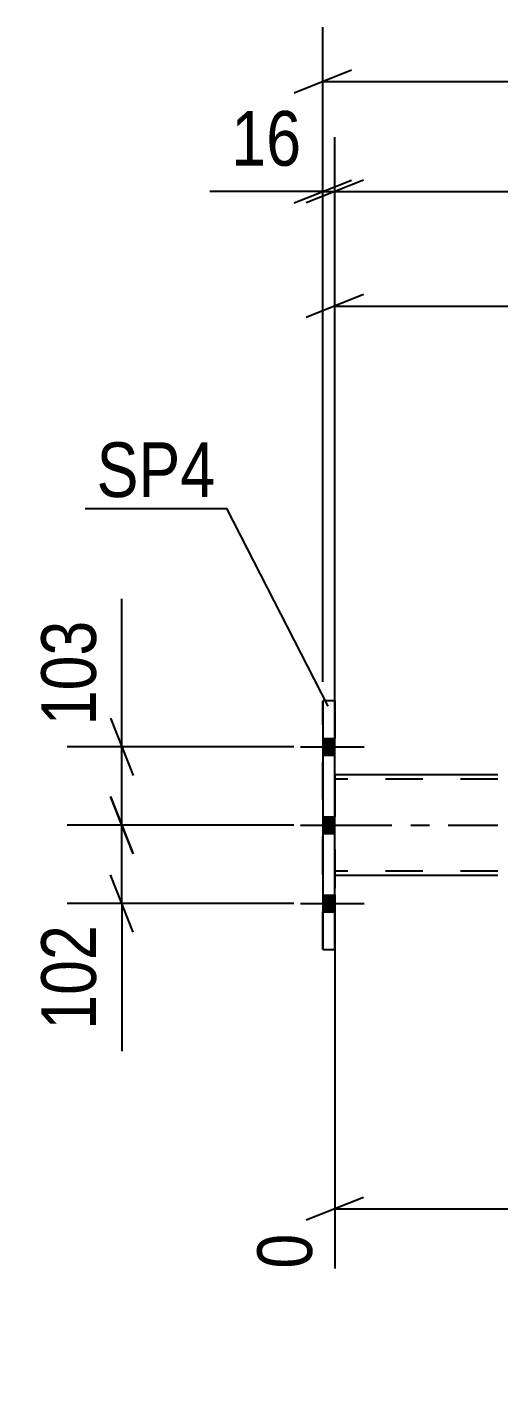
# Model space of a CAD drawing. Header units: millimetres. Extents: x 0 to 841, y 0 to 594.
# Drawn here: x 71.2 to 95.9, y 200 to 271 of the extents above; entities that cross this region are included whole.
import ezdxf

# ---------------------------------------------------------------- set-up
doc = ezdxf.new("R2010")
doc.units = ezdxf.units.MM
doc.linetypes.add('DXK_LINE_DOT2', pattern=[3.9198, 1.9599, -1.9599])
doc.linetypes.add('DXK_LINE_DOT3', pattern=[5.9187, 2.979, -0.9799, 0.9799, -0.9799])
doc.styles.add('Arial Narrow', font='ARIALN.TTF', dxfattribs={"height": 0.2})

# ---------------------------------------------------------------- blocks, each defined once
blk = doc.blocks.new('Part-272366397-2436 - 2415')
at = {"color": 2, "linetype": 'Continuous'}
for p, q in [((95.846, 231.916), (87.326, 231.916)), ((95.846, 226.636), (87.326, 226.636))]:
    blk.add_line(p, q, dxfattribs=at)
at = {"color": 7, "linetype": 'DXK_LINE_DOT2'}
for p, q in [((87.326, 231.916), (87.326, 231.916)), ((87.326, 231.916), (87.326, 226.876)), ((87.326, 231.916), (87.326, 231.879)), ((87.326, 231.879), (87.326, 231.436)), ((95.846, 231.676), (87.326, 231.676)), ((87.326, 231.676), (87.326, 226.636)), ((87.326, 226.672), (87.326, 227.116)), ((95.846, 226.876), (87.326, 226.876)), ((87.326, 226.636), (87.326, 226.672)), ((87.326, 226.636), (87.326, 226.636))]:
    blk.add_line(p, q, dxfattribs=at)
at = {"color": 7, "linetype": 'DXK_LINE_DOT3'}
blk.add_line((87.326, 229.276), (95.846, 229.276), dxfattribs=at)
blk = doc.blocks.new('Bolt-272366397-2456 - 2415')
at = {"linetype": 'Continuous'}
for points in [[(87.326, 232.936), (87.326, 233.816), (86.686, 233.816), (86.686, 232.936)], [(87.326, 232.936), (87.326, 233.816), (86.686, 233.816), (86.686, 232.936)], [(87.326, 232.936), (87.326, 233.816), (86.686, 233.816), (86.686, 232.936)], [(87.326, 228.836), (87.326, 229.716), (86.686, 229.716), (86.686, 228.836)], [(87.326, 228.836), (87.326, 229.716), (86.686, 229.716), (86.686, 228.836)], [(87.326, 224.736), (87.326, 225.616), (86.686, 225.616), (86.686, 224.736)], [(87.326, 224.736), (87.326, 225.616), (86.686, 225.616), (86.686, 224.736)], [(87.326, 224.736), (87.326, 225.616), (86.686, 225.616), (86.686, 224.736)]]:
    blk.add_hatch(color=1, dxfattribs=at).paths.add_polyline_path(points)
at = {"color": 1, "linetype": 'Continuous'}
for p, q in [((86.686, 233.816), (87.326, 233.816)), ((86.686, 233.816), (87.326, 233.816)), ((86.686, 233.816), (87.326, 233.816)), ((85.526, 233.376), (88.846, 233.376)), ((85.526, 233.376), (88.846, 233.376)), ((85.526, 233.376), (88.846, 233.376)), ((86.686, 232.936), (87.326, 232.936)), ((86.686, 232.936), (87.326, 232.936)), ((86.686, 232.936), (87.326, 232.936)), ((86.686, 229.716), (87.326, 229.716)), ((86.686, 229.716), (87.326, 229.716)), ((85.526, 229.276), (88.846, 229.276)), ((85.526, 229.276), (88.846, 229.276)), ((86.686, 228.836), (87.326, 228.836)), ((86.686, 228.836), (87.326, 228.836)), ((86.686, 225.616), (87.326, 225.616)), ((86.686, 225.616), (87.326, 225.616)), ((86.686, 225.616), (87.326, 225.616)), ((85.526, 225.176), (88.846, 225.176)), ((85.526, 225.176), (88.846, 225.176)), ((85.526, 225.176), (88.846, 225.176)), ((86.686, 224.736), (87.326, 224.736)), ((86.686, 224.736), (87.326, 224.736)), ((86.686, 224.736), (87.326, 224.736))]:
    blk.add_line(p, q, dxfattribs=at)
blk = doc.blocks.new('Part-272366397-2528 - 2415')
at = {"color": 2, "linetype": 'Continuous'}
for p, q in [((87.326, 235.776), (86.686, 235.776)), ((86.686, 235.776), (86.686, 222.776)), ((87.326, 222.776), (87.326, 235.776)), ((86.686, 222.776), (87.326, 222.776))]:
    blk.add_line(p, q, dxfattribs=at)
at = {"color": 7, "linetype": 'DXK_LINE_DOT2'}
for p, q in [((86.686, 222.776), (86.686, 235.776)), ((87.326, 235.776), (87.326, 222.776))]:
    blk.add_line(p, q, dxfattribs=at)
blk = doc.blocks.new('StraightDimension-272366397-2657 - 2415')
at = {"color": 7, "linetype": 'Continuous'}
for p, q in [((87.326, 234.846), (87.326, 265.283)), ((88.826, 263.033), (85.826, 261.833)), ((87.326, 262.433), (763.482, 262.433))]:
    blk.add_line(p, q, dxfattribs=at)
blk = doc.blocks.new('StraightDimension-272366397-2677 - 2415')
at = {"color": 7, "linetype": 'Continuous'}
for p, q in [((86.686, 236.776), (86.686, 265.283)), ((87.326, 234.846), (87.326, 265.283)), ((85.186, 261.833), (88.186, 263.033)), ((88.826, 263.033), (85.826, 261.833)), ((86.686, 262.433), (80.78, 262.433)), ((86.686, 262.433), (80.78, 262.433)), ((86.686, 262.433), (87.326, 262.433))]:
    blk.add_line(p, q, dxfattribs=at)
at = {"color": 0}
blk.add_wipeout([(86.161, 263.183), (86.161, 267.383), (81.305, 267.383), (81.305, 263.183)], dxfattribs=at)
at = {"color": 3, "style": 'Arial Narrow'}
blk.add_text('16', height=2.8633, dxfattribs=at).set_placement((81.905, 263.783))
blk = doc.blocks.new('StraightDimension-272366397-2688 - 2415')
at = {"color": 7, "linetype": 'Continuous'}
for p, q in [((87.326, 225.636), (87.326, 206.071)), ((232.74, 217.235), (232.74, 200.587)), ((88.826, 209.799), (85.826, 208.599)), ((231.24, 208.599), (234.24, 209.799)), ((87.326, 209.199), (232.74, 209.199))]:
    blk.add_line(p, q, dxfattribs=at)
at = {"color": 0}
blk.add_wipeout([(164.289, 209.949), (164.289, 214.149), (155.777, 214.149), (155.777, 209.949)], dxfattribs=at)
at = {"color": 3, "style": 'Arial Narrow'}
blk.add_text('3789', height=2.8633, dxfattribs=at).set_placement((156.377, 210.549))
at = {"color": 0, "linetype": 'Continuous'}
for points in [[(86.726, 208.499), (82.526, 208.499), (82.526, 205.471), (86.726, 205.471)], [(232.14, 208.499), (227.94, 208.499), (227.94, 199.987), (232.14, 199.987)]]:
    blk.add_wipeout(points, dxfattribs=at)
at = {"color": 3, "linetype": 'Continuous', "style": 'Arial Narrow'}
for s, height, p in [('0', 2.863, (86.126, 206.071)), ('3789', 2.8633, (231.54, 200.587))]:
    blk.add_text(s, height=height, rotation=90.00021, dxfattribs=at).set_placement(p)
blk = doc.blocks.new('StraightDimension-272366397-2715 - 2415')
at = {"color": 7, "linetype": 'Continuous'}
for p, q in [((86.686, 236.776), (86.686, 271.034)), ((88.186, 268.784), (85.186, 267.584)), ((86.686, 268.184), (764.122, 268.184))]:
    blk.add_line(p, q, dxfattribs=at)
blk = doc.blocks.new('StraightDimension-272366397-2751 - 2415')
at = {"color": 7, "linetype": 'Continuous'}
for p, q in [((87.326, 232.916), (87.326, 259.287)), ((232.74, 241.316), (232.74, 259.287)), ((88.826, 257.037), (85.826, 255.837)), ((231.24, 255.837), (234.24, 257.037)), ((87.326, 256.437), (232.74, 256.437))]:
    blk.add_line(p, q, dxfattribs=at)
at = {"color": 0}
blk.add_wipeout([(164.289, 257.187), (164.289, 261.387), (155.777, 261.387), (155.777, 257.187)], dxfattribs=at)
at = {"color": 3, "style": 'Arial Narrow'}
blk.add_text('3789', height=2.8633, dxfattribs=at).set_placement((156.377, 257.787))
blk = doc.blocks.new('StraightDimension-272366397-16662 - 2415')
at = {"color": 7, "linetype": 'Continuous'}
for p, q in [((76.177, 233.376), (76.177, 241.11)), ((76.177, 233.376), (76.177, 241.11)), ((75.577, 234.876), (76.777, 231.876)), ((85.177, 233.376), (73.327, 233.376)), ((76.177, 229.276), (76.177, 233.376)), ((76.777, 227.776), (75.577, 230.776)), ((85.177, 229.276), (73.327, 229.276))]:
    blk.add_line(p, q, dxfattribs=at)
at = {"color": 0}
blk.add_wipeout([(75.427, 240.585), (71.227, 240.585), (71.227, 233.901), (75.427, 233.901)], dxfattribs=at)
at = {"color": 3, "style": 'Arial Narrow'}
blk.add_text('103', height=2.8633, rotation=90.00021, dxfattribs=at).set_placement((74.827, 234.501))
blk = doc.blocks.new('StraightDimension-272366397-16663 - 2415')
at = {"color": 7, "linetype": 'Continuous'}
for p, q in [((75.577, 230.776), (76.777, 227.776)), ((85.177, 229.276), (73.327, 229.276)), ((76.177, 225.176), (76.177, 229.276)), ((76.777, 223.676), (75.577, 226.676)), ((85.177, 225.176), (73.327, 225.176)), ((76.177, 225.176), (76.177, 217.442)), ((76.177, 225.176), (76.177, 217.442))]:
    blk.add_line(p, q, dxfattribs=at)
at = {"color": 0}
blk.add_wipeout([(75.427, 224.651), (71.227, 224.651), (71.227, 217.967), (75.427, 217.967)], dxfattribs=at)
at = {"color": 3, "style": 'Arial Narrow'}
blk.add_text('102', height=2.8633, rotation=90.00021, dxfattribs=at).set_placement((74.827, 218.567))
blk = doc.blocks.new('Mark-272366397-2524 - 2415')
at = {"color": 30, "linetype": 'Continuous'}
for p in [(74.26, 245.844), (86.977, 235.505)]:
    blk.add_line(p, (81.671, 245.844), dxfattribs=at)
at = {"color": 0}
blk.add_wipeout([(81.071, 246.444), (81.071, 249.444), (74.86, 249.444), (74.86, 246.444)], dxfattribs=at)
blk.add_wipeout([(81.071, 246.444), (81.071, 249.444), (74.86, 249.444), (74.86, 246.444)], dxfattribs=at)
at = {"color": 3, "style": 'Arial Narrow'}
blk.add_text('SP4', height=2.8633, dxfattribs=at).set_placement((74.86, 246.444))

msp = doc.modelspace()

# ---------------------------------------------------------------- block references
for name in ['Part-272366397-2528 - 2415', 'Bolt-272366397-2456 - 2415', 'Part-272366397-2436 - 2415']:
    msp.add_blockref(name, (0, 0))

# ---------------------------------------------------------------- next in the draw order: block references
for name in ['StraightDimension-272366397-2657 - 2415', 'StraightDimension-272366397-2688 - 2415']:
    msp.add_blockref(name, (0, 0))

# ---------------------------------------------------------------- next in the draw order: block references
msp.add_blockref('StraightDimension-272366397-2677 - 2415', (0, 0))

# ---------------------------------------------------------------- next in the draw order: block references
msp.add_blockref('StraightDimension-272366397-2715 - 2415', (0, 0))

# ---------------------------------------------------------------- next in the draw order: block references
for name in ['StraightDimension-272366397-2751 - 2415', 'StraightDimension-272366397-16662 - 2415']:
    msp.add_blockref(name, (0, 0))

# ---------------------------------------------------------------- next in the draw order: block references
for name in ['Mark-272366397-2524 - 2415', 'StraightDimension-272366397-16663 - 2415']:
    msp.add_blockref(name, (0, 0))

doc.saveas('drawing.dxf')
